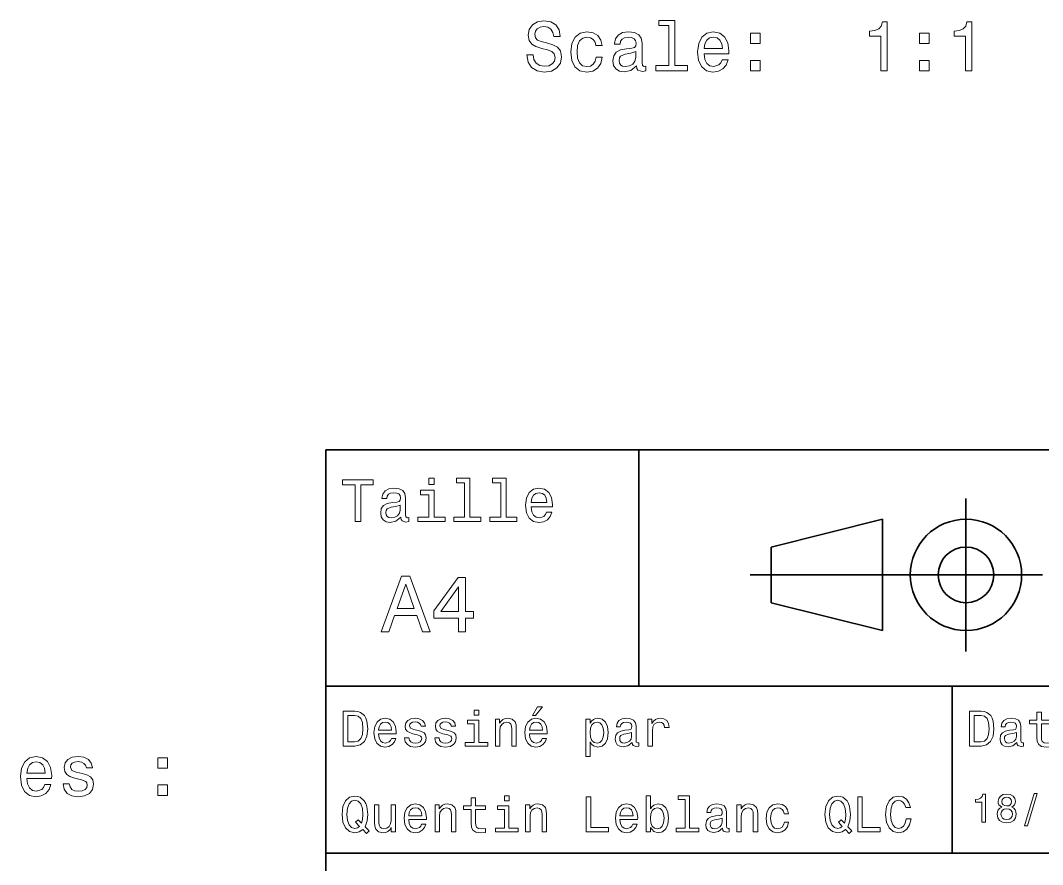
# Model space of a CAD drawing. Extents: x 0 to 297, y 0 to 210.
# Drawn here: x 75 to 148.5, y 40.2 to 100.9 of the extents above; entities that cross this region are included whole.
import ezdxf

# ---------------------------------------------------------------- set-up
doc = ezdxf.new("R2010")
doc.units = 0

msp = doc.modelspace()

# ---------------------------------------------------------------- linework, layer by layer
at = {"color": 7, "lineweight": 35}
for p, q in [((97, 10), (97, 70)), ((97, 70), (287, 70)), ((127.5, 61), (148.5, 61)), ((97, 53), (162, 53)), ((97, 41), (162, 41))]:
    msp.add_line(p, q, dxfattribs=at)
at = {"color": 7, "lineweight": 35, "ltscale": 0.425}
msp.add_line((119.5, 53), (119.5, 70), dxfattribs=at)
at = {"color": 7, "lineweight": 35, "ltscale": 0.275}
msp.add_line((143, 55.5), (143, 66.5), dxfattribs=at)
at = {"color": 7, "lineweight": 35, "ltscale": 0.206155}
for p, q in [((129, 63), (137, 65)), ((137, 57), (129, 59))]:
    msp.add_line(p, q, dxfattribs=at)
at = {"color": 7, "lineweight": 35, "ltscale": 0.2}
msp.add_line((137, 65), (137, 57), dxfattribs=at)
at = {"color": 7, "lineweight": 35, "ltscale": 0.1}
msp.add_line((129, 59), (129, 63), dxfattribs=at)
at = {"color": 7, "lineweight": 35, "ltscale": 0.3}
msp.add_line((142, 41), (142, 53), dxfattribs=at)
at = {"color": 7, "lineweight": 13}
for points in [[(111.889252, 98.397285), (111.430313, 98.397285), (111.531181, 97.862701), (111.78334, 97.46933), (112.171669, 97.2323), (112.696167, 97.146568), (113.215622, 97.227257), (113.603951, 97.449158), (113.851067, 97.797142), (113.941841, 98.256073), (113.866196, 98.669617), (113.654381, 98.936913), (113.31144, 99.113426), (112.852509, 99.244545), (112.459137, 99.34037), (112.201927, 99.451317), (112.055679, 99.612701), (112.010284, 99.864868), (112.055679, 100.091812), (112.186798, 100.263283), (112.388527, 100.379272), (112.665909, 100.419617), (112.948326, 100.369186), (113.170227, 100.233017), (113.316483, 100.006073), (113.387085, 99.698441), (113.846024, 99.698441), (113.846024, 99.708527), (113.765327, 100.182587), (113.528297, 100.535614), (113.155098, 100.757515), (112.65078, 100.83316), (112.196884, 100.757515), (111.843857, 100.5457), (111.616913, 100.217888), (111.536224, 99.794258), (111.601784, 99.416016), (111.793427, 99.158813), (112.096024, 98.987343), (112.509567, 98.856216), (112.918068, 98.740227), (113.225708, 98.629272), (113.412308, 98.467888), (113.477867, 98.205643), (113.417351, 97.938354), (113.261009, 97.736626), (113.023979, 97.610542), (112.716339, 97.570198), (112.373398, 97.625671), (112.111153, 97.787056), (111.944725, 98.049301)], [(121.632767, 100.490227), (121.632767, 97.615585), (120.71994, 97.615585), (120.71994, 97.242386), (122.984352, 97.242386), (122.984352, 97.615585), (122.076569, 97.615585), (122.076569, 100.863426), (120.936798, 100.863426), (120.936798, 100.490227)], [(136.883484, 97.242386), (137.342422, 97.242386), (137.342422, 100.767601), (136.999481, 100.767601), (136.908707, 100.459969), (136.727142, 100.253189), (136.449768, 100.132156), (136.066483, 100.091812), (136.066483, 99.733742), (136.883484, 99.733742)], [(142.955536, 97.242386), (143.414459, 97.242386), (143.414459, 100.767601), (143.071533, 100.767601), (142.980743, 100.459969), (142.799194, 100.253189), (142.52182, 100.132156), (142.138535, 100.091812), (142.138535, 99.733742), (142.955536, 99.733742)], [(116.402939, 99.052902), (116.841698, 99.052902), (116.750923, 99.45636), (116.534065, 99.774086), (116.196167, 99.970772), (115.757408, 100.046417), (115.273254, 99.945557), (114.905098, 99.663132), (114.673111, 99.204201), (114.592422, 98.588928), (114.668068, 97.978699), (114.895012, 97.524803), (115.253082, 97.242386), (115.742279, 97.146568), (116.175995, 97.222214), (116.513885, 97.434029), (116.74588, 97.766884), (116.846741, 98.210686), (116.423111, 98.210686), (116.347466, 97.928268), (116.206253, 97.716446), (116.004524, 97.585327), (115.757408, 97.544983), (115.449768, 97.610542), (115.227867, 97.812271), (115.091698, 98.140083), (115.04631, 98.604057), (115.091698, 99.057945), (115.23291, 99.385757), (115.459854, 99.587486), (115.757408, 99.658089), (116.019653, 99.612701), (116.216339, 99.496712), (116.347466, 99.305069)], [(119.322968, 97.595413), (119.322968, 97.580284), (119.348183, 97.408813), (119.423828, 97.287773), (119.741554, 97.191956), (119.98867, 97.2323), (119.98867, 97.575241), (119.882767, 97.560112), (119.741554, 97.625671), (119.716339, 97.8274), (119.716339, 99.229416), (119.655823, 99.587486), (119.479309, 99.839645), (119.171669, 99.990944), (118.737953, 100.046417), (118.314323, 99.985901), (118.00164, 99.81443), (117.804955, 99.547142), (117.739395, 99.194115), (117.739395, 99.163857), (118.13781, 99.163857), (118.173111, 99.375671), (118.284065, 99.52697), (118.465622, 99.617744), (118.722824, 99.653046), (118.96994, 99.627831), (119.146454, 99.552185), (119.252365, 99.421059), (119.287666, 99.239502), (119.267494, 99.027687), (119.186798, 98.921783), (118.985069, 98.871346), (118.606827, 98.831001), (118.173111, 98.740227), (117.865471, 98.578842), (117.683922, 98.326683), (117.628441, 97.953484), (117.678879, 97.620628), (117.835213, 97.373512), (118.087379, 97.217171), (118.435356, 97.161697), (118.904381, 97.267601)], [(124.174553, 98.467888), (125.949768, 98.467888), (125.954811, 98.67466), (125.874123, 99.254631), (125.652222, 99.688354), (125.299194, 99.9506), (124.83017, 100.046417), (124.371239, 99.945557), (124.018211, 99.663132), (123.791267, 99.204201), (123.710571, 98.599014), (123.786224, 97.978699), (124.013168, 97.524803), (124.361153, 97.242386), (124.815041, 97.146568), (125.208412, 97.212128), (125.531181, 97.383598), (125.768211, 97.65593), (125.904381, 98.019043), (125.465622, 98.019043), (125.37484, 97.817314), (125.243713, 97.666016), (124.870514, 97.544983), (124.583054, 97.600456), (124.366196, 97.77697), (124.224983, 98.06443), (124.174553, 98.452759)], [(127.518211, 99.199158), (128.214172, 99.199158), (128.214172, 99.9506), (127.518211, 99.9506)], [(139.662308, 99.199158), (140.358276, 99.199158), (140.358276, 99.9506), (139.662308, 99.9506)], [(124.174553, 98.841087), (124.230026, 99.189072), (124.366196, 99.446274), (124.572968, 99.602615), (124.845299, 99.658089), (125.112595, 99.602615), (125.319366, 99.446274), (125.44545, 99.189072), (125.490837, 98.841087)], [(119.272537, 98.190514), (119.212013, 97.928268), (119.050636, 97.726532), (118.808556, 97.595413), (118.511009, 97.550026), (118.319366, 97.575241), (118.183197, 97.65593), (118.097466, 97.797142), (118.07225, 97.993828), (118.092422, 98.170341), (118.173111, 98.296417), (118.49588, 98.43763), (118.904381, 98.498146), (119.272537, 98.619186)], [(127.518211, 97.242386), (128.214172, 97.242386), (128.214172, 97.993828), (127.518211, 97.993828)], [(139.662308, 97.242386), (140.358276, 97.242386), (140.358276, 97.993828), (139.662308, 97.993828)], [(99.102303, 64.837173), (99.5, 64.837173), (99.5, 67.47406), (100.407784, 67.47406), (100.407784, 67.837173), (98.190201, 67.837173), (98.190201, 67.47406), (99.102303, 67.47406)], [(104.786743, 67.940918), (104.384727, 67.940918), (104.384727, 67.508644), (104.786743, 67.508644)], [(106.969742, 67.621033), (106.969742, 65.157059), (106.187317, 65.157059), (106.187317, 64.837173), (108.128242, 64.837173), (108.128242, 65.157059), (107.350143, 65.157059), (107.350143, 67.940918), (106.373199, 67.940918), (106.373199, 67.621033)], [(109.572044, 67.621033), (109.572044, 65.157059), (108.789627, 65.157059), (108.789627, 64.837173), (110.730545, 64.837173), (110.730545, 65.157059), (109.952454, 65.157059), (109.952454, 67.940918), (108.975502, 67.940918), (108.975502, 67.621033)], [(102.387611, 65.139771), (102.387611, 65.126801), (102.409225, 64.979828), (102.47406, 64.876076), (102.746399, 64.793945), (102.958214, 64.828529), (102.958214, 65.122475), (102.867432, 65.109505), (102.746399, 65.165703), (102.724785, 65.338615), (102.724785, 66.540344), (102.672913, 66.84726), (102.521614, 67.0634), (102.257927, 67.193085), (101.886169, 67.240631), (101.523056, 67.188759), (101.255043, 67.041786), (101.086456, 66.812675), (101.030258, 66.510086), (101.030258, 66.484146), (101.371758, 66.484146), (101.402016, 66.665703), (101.497116, 66.795387), (101.65274, 66.873199), (101.873199, 66.903458), (102.085014, 66.881844), (102.236313, 66.817001), (102.327087, 66.704605), (102.357346, 66.548988), (102.340057, 66.367432), (102.270897, 66.276657), (102.097984, 66.233429), (101.773773, 66.198845), (101.402016, 66.121033), (101.138329, 65.982704), (100.982712, 65.766571), (100.935158, 65.446686), (100.978386, 65.161385), (101.112389, 64.949562), (101.328529, 64.815559), (101.626801, 64.768013), (102.028816, 64.858788)], [(104.773773, 65.157059), (104.773773, 67.080688), (103.796829, 67.080688), (103.796829, 66.756485), (104.393372, 66.756485), (104.393372, 65.157059), (103.615273, 65.157059), (103.615273, 64.837173), (105.560516, 64.837173), (105.560516, 65.157059)], [(111.750717, 65.887604), (113.272339, 65.887604), (113.276657, 66.064842), (113.207497, 66.561958), (113.017288, 66.933716), (112.714699, 67.158501), (112.312683, 67.240631), (111.919312, 67.154175), (111.616714, 66.912102), (111.422188, 66.51873), (111.353027, 66), (111.41787, 65.4683), (111.612396, 65.079247), (111.91066, 64.837173), (112.299713, 64.755043), (112.636887, 64.811234), (112.913544, 64.958214), (113.116714, 65.191643), (113.233429, 65.502876), (112.857346, 65.502876), (112.779541, 65.329971), (112.667145, 65.200287), (112.34726, 65.096542), (112.100868, 65.144089), (111.914986, 65.295387), (111.793945, 65.541786), (111.750717, 65.874634)], [(111.750717, 66.207489), (111.798271, 66.50576), (111.914986, 66.726219), (112.092216, 66.860229), (112.325653, 66.907776), (112.554756, 66.860229), (112.731987, 66.726219), (112.840057, 66.50576), (112.878967, 66.207489)], [(102.344383, 65.649857), (102.292511, 65.425072), (102.154182, 65.252159), (101.946686, 65.139771), (101.691643, 65.100861), (101.527374, 65.122475), (101.41066, 65.191643), (101.337173, 65.312675), (101.315559, 65.481262), (101.332855, 65.632561), (101.402016, 65.740631), (101.678673, 65.861671), (102.028816, 65.913544), (102.344383, 66.017288)], [(100.982712, 56.9049), (101.51297, 56.9049), (101.933716, 58.080692), (103.530258, 58.080692), (103.951012, 56.9049), (104.492798, 56.9049), (103.028816, 60.910664), (102.440926, 60.910664)], [(102.118156, 58.570606), (102.734871, 60.334293), (103.351585, 58.570606)], [(106.521614, 56.9049), (107.040344, 56.9049), (107.040344, 57.896255), (107.610954, 57.896255), (107.610954, 58.357349), (107.040344, 58.357349), (107.040344, 60.818443), (106.515854, 60.818443), (104.763687, 58.403458), (104.763687, 57.896255), (106.521614, 57.896255)], [(105.247841, 58.357349), (106.521614, 60.149857), (106.521614, 58.357349)], [(111.84726, 50.88797), (112.059799, 50.88797), (112.560516, 51.500362), (112.207489, 51.500362)], [(99.080688, 51.190563), (98.248558, 51.190563), (98.248558, 48.690563), (99.080688, 48.690563), (99.473343, 48.769814), (99.765129, 49.011169), (99.945244, 49.40382), (100.010086, 49.940563), (99.952446, 50.488113), (99.880402, 50.70425), (99.779541, 50.877163), (99.487755, 51.111313), (99.296829, 51.168949)], [(99.055473, 50.891571), (99.329254, 50.837536), (99.516571, 50.671829), (99.628242, 50.376442), (99.664268, 49.940563), (99.624641, 49.519093), (99.51297, 49.223705), (99.322044, 49.047192), (99.055473, 48.989555), (98.583572, 48.989555), (98.583572, 50.891571)], [(100.784584, 49.565922), (102.052597, 49.565922), (102.056198, 49.713619), (101.998558, 50.127884), (101.840057, 50.437683), (101.587898, 50.625), (101.252884, 50.693443), (100.925072, 50.621399), (100.672913, 50.41967), (100.510803, 50.091862), (100.453171, 49.659584), (100.507202, 49.216499), (100.669312, 48.892292), (100.91787, 48.690563), (101.242073, 48.62212), (101.523056, 48.668949), (101.753601, 48.791428), (101.922913, 48.98595), (102.020172, 49.245319), (101.706772, 49.245319), (101.64193, 49.101227), (101.548271, 48.993156), (101.2817, 48.9067), (101.07637, 48.946327), (100.921471, 49.072407), (100.820602, 49.27774), (100.784584, 49.555115)], [(103.623199, 49.818085), (103.317001, 49.890129), (103.090057, 49.972984), (103.014412, 50.142292), (103.036026, 50.261169), (103.111671, 50.347622), (103.234146, 50.401657), (103.41066, 50.423271), (103.579971, 50.401657), (103.713257, 50.336815), (103.799713, 50.239555), (103.835732, 50.109871), (104.145531, 50.109871), (104.145531, 50.117077), (104.091499, 50.351227), (103.943802, 50.534943), (103.713257, 50.650219), (103.41066, 50.693443), (103.104469, 50.650219), (102.881126, 50.531342), (102.740631, 50.354828), (102.697403, 50.131485), (102.729828, 49.915348), (102.830688, 49.76405), (102.996399, 49.655983), (103.237755, 49.580334), (103.590775, 49.493877), (103.806915, 49.40382), (103.864555, 49.331772), (103.886169, 49.223705), (103.853745, 49.09042), (103.767288, 48.989555), (103.626801, 48.924713), (103.439484, 48.903099), (103.241356, 48.924713), (103.09726, 49.000362), (103, 49.122841), (102.960373, 49.292149), (102.654175, 49.292149), (102.704613, 49.003963), (102.852303, 48.795029), (103.086456, 48.668949), (103.41066, 48.62212), (103.749283, 48.668949), (103.997841, 48.795029), (104.149139, 48.996758), (104.203171, 49.259727), (104.163544, 49.486671), (104.051872, 49.641571), (103.868156, 49.742435)], [(105.791786, 49.818085), (105.485588, 49.890129), (105.258644, 49.972984), (105.182999, 50.142292), (105.204613, 50.261169), (105.280258, 50.347622), (105.40274, 50.401657), (105.579254, 50.423271), (105.748558, 50.401657), (105.881844, 50.336815), (105.9683, 50.239555), (106.004326, 50.109871), (106.314117, 50.109871), (106.314117, 50.117077), (106.260086, 50.351227), (106.112396, 50.534943), (105.881844, 50.650219), (105.579254, 50.693443), (105.273056, 50.650219), (105.049713, 50.531342), (104.909225, 50.354828), (104.865997, 50.131485), (104.898415, 49.915348), (104.999283, 49.76405), (105.164986, 49.655983), (105.406342, 49.580334), (105.759369, 49.493877), (105.975502, 49.40382), (106.033142, 49.331772), (106.054756, 49.223705), (106.022339, 49.09042), (105.935883, 48.989555), (105.795387, 48.924713), (105.60807, 48.903099), (105.409943, 48.924713), (105.265854, 49.000362), (105.168587, 49.122841), (105.12896, 49.292149), (104.822769, 49.292149), (104.873199, 49.003963), (105.020897, 48.795029), (105.255043, 48.668949), (105.579254, 48.62212), (105.91787, 48.668949), (106.166428, 48.795029), (106.317726, 48.996758), (106.371758, 49.259727), (106.33213, 49.486671), (106.220459, 49.641571), (106.036743, 49.742435)], [(107.992798, 51.27702), (107.657784, 51.27702), (107.657784, 50.916786), (107.992798, 50.916786)], [(109.181557, 48.690563), (109.498558, 48.690563), (109.498558, 49.807278), (109.530983, 50.063042), (109.635445, 50.250362), (109.797546, 50.365635), (110.013687, 50.408863), (110.1866, 50.372841), (110.29467, 50.275578), (110.348701, 50.113472), (110.366714, 49.897335), (110.366714, 48.690563), (110.683716, 48.690563), (110.683716, 49.962177), (110.669312, 50.217941), (110.604469, 50.430477), (110.39193, 50.625), (110.060516, 50.693443), (109.876801, 50.668228), (109.721901, 50.599785), (109.588615, 50.484512), (109.484146, 50.329613), (109.484146, 50.625), (109.181557, 50.625)], [(111.627518, 49.565922), (112.895531, 49.565922), (112.899132, 49.713619), (112.841499, 50.127884), (112.682999, 50.437683), (112.430832, 50.625), (112.095825, 50.693443), (111.768013, 50.621399), (111.515854, 50.41967), (111.353745, 50.091862), (111.296112, 49.659584), (111.350143, 49.216499), (111.512245, 48.892292), (111.760803, 48.690563), (112.085014, 48.62212), (112.365997, 48.668949), (112.596542, 48.791428), (112.765854, 48.98595), (112.863113, 49.245319), (112.549713, 49.245319), (112.484871, 49.101227), (112.391212, 48.993156), (112.124641, 48.9067), (111.919312, 48.946327), (111.764412, 49.072407), (111.663544, 49.27774), (111.627518, 49.555115)], [(115.986313, 50.326012), (115.986313, 50.625), (115.669312, 50.625), (115.669312, 47.941284), (115.986313, 47.941284), (115.986313, 48.98595), (116.097984, 48.816643), (116.22406, 48.704971), (116.541069, 48.62212), (116.843658, 48.690563), (117.081413, 48.895893), (117.236313, 49.2201), (117.293945, 49.659584), (117.236313, 50.095463), (117.081413, 50.41967), (116.843658, 50.621399), (116.541069, 50.693443), (116.368156, 50.671829), (116.220459, 50.603386), (116.094383, 50.488113)], [(119.005043, 48.942726), (119.005043, 48.931919), (119.023056, 48.809441), (119.077087, 48.722984), (119.304031, 48.654541), (119.480545, 48.683357), (119.480545, 48.928314), (119.4049, 48.917507), (119.304031, 48.96434), (119.286026, 49.108429), (119.286026, 50.109871), (119.242798, 50.365635), (119.116714, 50.54575), (118.896973, 50.65382), (118.587173, 50.693443), (118.284584, 50.650219), (118.061241, 50.52774), (117.920746, 50.336815), (117.873917, 50.084656), (117.873917, 50.063042), (118.158501, 50.063042), (118.183716, 50.21434), (118.26297, 50.322407), (118.392654, 50.387249), (118.57637, 50.412464), (118.752884, 50.394455), (118.878967, 50.34042), (118.954613, 50.246758), (118.979828, 50.117077), (118.965416, 49.965778), (118.907784, 49.890129), (118.763687, 49.854107), (118.493515, 49.825291), (118.183716, 49.760448), (117.963974, 49.645176), (117.834297, 49.465057), (117.79467, 49.19849), (117.830688, 48.960735), (117.942368, 48.784222), (118.122482, 48.67255), (118.37104, 48.632927), (118.706055, 48.708576)], [(120.143372, 48.690563), (120.460373, 48.690563), (120.460373, 49.796471), (120.492798, 50.063042), (120.590057, 50.253963), (120.748558, 50.369236), (120.961098, 50.408863), (121.119598, 50.383648), (121.238472, 50.3116), (121.310516, 50.189121), (121.335739, 50.023415), (121.656342, 50.023415), (121.613113, 50.315205), (121.49424, 50.524136), (121.296112, 50.650219), (121.02594, 50.693443), (120.842224, 50.664627), (120.683716, 50.592579), (120.543228, 50.4701), (120.431557, 50.304398), (120.431557, 50.625), (120.143372, 50.625)], [(144.080688, 51.190563), (143.248566, 51.190563), (143.248566, 48.690563), (144.080688, 48.690563), (144.473343, 48.769814), (144.765137, 49.011169), (144.945251, 49.40382), (145.010086, 49.940563), (144.952454, 50.488113), (144.880402, 50.70425), (144.779541, 50.877163), (144.487747, 51.111313), (144.296829, 51.168949)], [(144.055481, 50.891571), (144.329254, 50.837536), (144.516571, 50.671829), (144.628235, 50.376442), (144.664261, 49.940563), (144.624634, 49.519093), (144.51297, 49.223705), (144.322052, 49.047192), (144.055481, 48.989555), (143.583572, 48.989555), (143.583572, 50.891571)], [(146.656342, 48.942726), (146.656342, 48.931919), (146.674347, 48.809441), (146.728394, 48.722984), (146.955338, 48.654541), (147.131851, 48.683357), (147.131851, 48.928314), (147.056198, 48.917507), (146.955338, 48.96434), (146.937317, 49.108429), (146.937317, 50.109871), (146.894089, 50.365635), (146.768005, 50.54575), (146.548264, 50.65382), (146.23848, 50.693443), (145.935883, 50.650219), (145.71254, 50.52774), (145.572052, 50.336815), (145.525223, 50.084656), (145.525223, 50.063042), (145.809799, 50.063042), (145.835022, 50.21434), (145.914261, 50.322407), (146.043945, 50.387249), (146.227661, 50.412464), (146.404175, 50.394455), (146.530258, 50.34042), (146.605911, 50.246758), (146.631119, 50.117077), (146.616714, 49.965778), (146.559082, 49.890129), (146.414978, 49.854107), (146.144806, 49.825291), (145.835022, 49.760448), (145.61528, 49.645176), (145.485596, 49.465057), (145.445969, 49.19849), (145.481995, 48.960735), (145.593658, 48.784222), (145.773773, 48.67255), (146.022339, 48.632927), (146.357346, 48.708576)], [(148.100861, 50.289986), (148.100861, 49.320965), (148.122482, 49.007565), (148.223343, 48.791428), (148.425079, 48.665348), (148.767288, 48.62212), (149.141937, 48.640129), (149.141937, 48.913906), (148.868149, 48.892292), (148.619598, 48.921112), (148.486313, 49.011169), (148.42868, 49.162464), (148.417862, 49.375), (148.417862, 50.289986), (149.141937, 50.289986), (149.141937, 50.560158), (148.417862, 50.560158), (148.417862, 51.125721), (148.100861, 51.125721), (148.100861, 50.560158), (147.553314, 50.560158), (147.553314, 50.289986)], [(100.784584, 49.832493), (100.824211, 50.081055), (100.921471, 50.264771), (101.069168, 50.376442), (101.263687, 50.416069), (101.454613, 50.376442), (101.602303, 50.264771), (101.69236, 50.081055), (101.724785, 49.832493)], [(107.981987, 48.957134), (107.981987, 50.560158), (107.16787, 50.560158), (107.16787, 50.289986), (107.664986, 50.289986), (107.664986, 48.957134), (107.016571, 48.957134), (107.016571, 48.690563), (108.637611, 48.690563), (108.637611, 48.957134)], [(111.627518, 49.832493), (111.667145, 50.081055), (111.764412, 50.264771), (111.912102, 50.376442), (112.106628, 50.416069), (112.297546, 50.376442), (112.445244, 50.264771), (112.535301, 50.081055), (112.567726, 49.832493)], [(116.48703, 48.9067), (116.274498, 48.953533), (116.119598, 49.097622), (116.022339, 49.331772), (115.989914, 49.659584), (116.022339, 49.983791), (116.119598, 50.217941), (116.274498, 50.358429), (116.48703, 50.408863), (116.681557, 50.358429), (116.836456, 50.21434), (116.933716, 49.98019), (116.969742, 49.659584), (116.933716, 49.335377), (116.836456, 49.097622), (116.681557, 48.953533)], [(118.969025, 49.367798), (118.925797, 49.180477), (118.810516, 49.036385), (118.637611, 48.942726), (118.425072, 48.910305), (118.288185, 48.928314), (118.190926, 48.98595), (118.129684, 49.086815), (118.111671, 49.227306), (118.126083, 49.353386), (118.183716, 49.443443), (118.414268, 49.544312), (118.706055, 49.587536), (118.969025, 49.673992)], [(146.620316, 49.367798), (146.577087, 49.180477), (146.461823, 49.036385), (146.28891, 48.942726), (146.07637, 48.910305), (145.939484, 48.928314), (145.842224, 48.98595), (145.780975, 49.086815), (145.76297, 49.227306), (145.777374, 49.353386), (145.835022, 49.443443), (146.065567, 49.544312), (146.357346, 49.587536), (146.620316, 49.673992)], [(75.510803, 46.368877), (77.286011, 46.368877), (77.291061, 46.575649), (77.210365, 47.155621), (76.988464, 47.589336), (76.635437, 47.851585), (76.16642, 47.947407), (75.707489, 47.846542), (75.354462, 47.564121), (75.127518, 47.105186), (75.046822, 46.5), (75.122467, 45.879684), (75.349411, 45.425793), (75.697403, 45.143372), (76.151291, 45.04755), (76.544662, 45.113113), (76.867432, 45.28458), (77.104462, 45.556915), (77.240631, 45.920029), (76.801865, 45.920029), (76.71109, 45.7183), (76.579964, 45.567001), (76.206764, 45.445965), (75.919296, 45.501442), (75.702438, 45.677956), (75.561234, 45.965416), (75.510803, 46.353745)], [(79.484863, 46.721901), (79.056183, 46.822765), (78.738464, 46.938759), (78.632553, 47.175793), (78.662811, 47.34222), (78.768723, 47.463257), (78.940193, 47.538906), (79.187309, 47.569164), (79.424347, 47.538906), (79.610947, 47.448128), (79.731979, 47.311958), (79.78241, 47.130402), (80.216125, 47.130402), (80.216125, 47.140491), (80.14048, 47.4683), (79.933708, 47.725506), (79.610947, 47.886887), (79.187309, 47.947407), (78.758636, 47.886887), (78.445953, 47.720459), (78.249268, 47.473343), (78.188751, 47.160664), (78.234146, 46.85807), (78.375351, 46.646252), (78.607338, 46.494957), (78.945236, 46.38905), (79.439468, 46.268013), (79.742065, 46.14193), (79.822754, 46.041065), (79.853012, 45.889771), (79.807632, 45.703171), (79.686592, 45.561958), (79.489906, 45.47118), (79.227661, 45.440922), (78.950279, 45.47118), (78.74855, 45.577087), (78.612381, 45.748558), (78.556908, 45.985592), (78.128235, 45.985592), (78.198837, 45.582134), (78.405609, 45.289627), (78.733421, 45.113113), (79.187309, 45.04755), (79.661377, 45.113113), (80.009354, 45.289627), (80.221176, 45.572044), (80.296822, 45.940201), (80.241348, 46.257923), (80.085007, 46.474785), (79.827805, 46.615993)], [(84.926506, 47.100143), (85.622467, 47.100143), (85.622467, 47.851585), (84.926506, 47.851585)], [(75.510803, 46.742073), (75.566269, 47.090057), (75.702438, 47.347263), (75.90921, 47.503601), (76.181549, 47.559078), (76.448837, 47.503601), (76.655609, 47.347263), (76.781693, 47.090057), (76.82708, 46.742073)], [(84.926506, 45.143372), (85.622467, 45.143372), (85.622467, 45.894814), (84.926506, 45.894814)], [(99.642654, 42.685879), (99.916428, 42.401295), (100.107346, 42.592216), (99.811958, 42.894814), (99.963257, 43.305473), (100.010086, 43.780979), (99.941643, 44.339336), (99.862389, 44.56628), (99.757927, 44.753601), (99.46254, 45.009365), (99.282417, 45.074207), (99.084297, 45.099422), (98.702446, 45.009365), (98.41066, 44.757202), (98.223343, 44.342937), (98.158501, 43.780979), (98.223343, 43.219021), (98.407059, 42.804756), (98.698845, 42.548992), (99.084297, 42.462536), (99.397697, 42.520172)], [(107.438042, 44.130402), (107.438042, 43.161381), (107.459656, 42.84798), (107.560516, 42.631844), (107.762245, 42.505764), (108.104469, 42.462536), (108.479111, 42.480545), (108.479111, 42.754322), (108.20533, 42.732708), (107.956772, 42.761528), (107.823486, 42.851585), (107.765854, 43.00288), (107.755043, 43.215416), (107.755043, 44.130402), (108.479111, 44.130402), (108.479111, 44.400574), (107.755043, 44.400574), (107.755043, 44.966137), (107.438042, 44.966137), (107.438042, 44.400574), (106.890488, 44.400574), (106.890488, 44.130402)], [(110.161385, 45.117435), (109.82637, 45.117435), (109.82637, 44.757202), (110.161385, 44.757202)], [(115.701729, 42.530979), (117.308357, 42.530979), (117.308357, 42.833572), (116.033142, 42.833572), (116.033142, 45.030979), (115.701729, 45.030979)], [(120.323486, 42.829971), (120.55764, 42.552593), (120.878242, 42.462536), (121.18084, 42.530979), (121.422195, 42.736309), (121.573486, 43.064121), (121.631126, 43.5), (121.573486, 43.935879), (121.418587, 44.260086), (121.18084, 44.461815), (120.878242, 44.533859), (120.561241, 44.440201), (120.431557, 44.324928), (120.323486, 44.170029), (120.323486, 45.117435), (120.006485, 45.117435), (120.006485, 42.530979), (120.323486, 42.530979)], [(122.823486, 44.850864), (122.823486, 42.79755), (122.171471, 42.79755), (122.171471, 42.530979), (123.78891, 42.530979), (123.78891, 42.79755), (123.140488, 42.79755), (123.140488, 45.117435), (122.32637, 45.117435), (122.32637, 44.850864)], [(134.340057, 42.685879), (134.613831, 42.401295), (134.804764, 42.592216), (134.509369, 42.894814), (134.660675, 43.305473), (134.707489, 43.780979), (134.639053, 44.339336), (134.559799, 44.56628), (134.455338, 44.753601), (134.159943, 45.009365), (133.979828, 45.074207), (133.781708, 45.099422), (133.399857, 45.009365), (133.108078, 44.757202), (132.920746, 44.342937), (132.855911, 43.780979), (132.920746, 43.219021), (133.104462, 42.804756), (133.396255, 42.548992), (133.781708, 42.462536), (134.095108, 42.520172)], [(135.219025, 42.530979), (136.825653, 42.530979), (136.825653, 42.833572), (135.55043, 42.833572), (135.55043, 45.030979), (135.219025, 45.030979)], [(138.702454, 43.460373), (138.630402, 43.15778), (138.511536, 42.941643), (138.345825, 42.808357), (138.151306, 42.765129), (137.917145, 42.829971), (137.733429, 43.024494), (137.610962, 43.341499), (137.57132, 43.780979), (137.610962, 44.216858), (137.729828, 44.537464), (137.913544, 44.731987), (138.151306, 44.80043), (138.324219, 44.764408), (138.471909, 44.663544), (138.587173, 44.501442), (138.666428, 44.278099), (139.008652, 44.278099), (138.900574, 44.620316), (138.713257, 44.879681), (138.457489, 45.041786), (138.151306, 45.099422), (137.769455, 45.009365), (137.477661, 44.757202), (137.290344, 44.342937), (137.22551, 43.780979), (137.290344, 43.219021), (137.477661, 42.804756), (137.769455, 42.548992), (138.151306, 42.462536), (138.486313, 42.530979), (138.756485, 42.721901), (138.947403, 43.035301), (139.048279, 43.460373)], [(144.14122, 43.224785), (144.403458, 43.224785), (144.403458, 45.239193), (144.207504, 45.239193), (144.155624, 45.0634), (144.05188, 44.945248), (143.893372, 44.876083), (143.674362, 44.853027), (143.674362, 44.648415), (144.14122, 44.648415)], [(145.570602, 44.302593), (145.42363, 44.221905), (145.322769, 44.109512), (145.259369, 43.9683), (145.239197, 43.798271), (145.285309, 43.541786), (145.417877, 43.342941), (145.634003, 43.216141), (145.927963, 43.167149), (146.219025, 43.216141), (146.435165, 43.342941), (146.567734, 43.541786), (146.616714, 43.798271), (146.593658, 43.9683), (146.533142, 44.109512), (146.429398, 44.221905), (146.285309, 44.302593), (146.400574, 44.371758), (146.481277, 44.466858), (146.530258, 44.582134), (146.547562, 44.723343), (146.50145, 44.927956), (146.380402, 45.09222), (146.184448, 45.198849), (145.927963, 45.239193), (145.668594, 45.198849), (145.472626, 45.09222), (145.348709, 44.927956), (145.305481, 44.723343), (145.319885, 44.582134), (145.368881, 44.466858)], [(145.579254, 44.700291), (145.60231, 44.827091), (145.671478, 44.925072), (145.780991, 44.985592), (145.927963, 45.008648), (146.072052, 44.985592), (146.181564, 44.925072), (146.250732, 44.827091), (146.276657, 44.700291), (146.250732, 44.570606), (146.181564, 44.469742), (146.072052, 44.403458), (145.927963, 44.383286), (145.780991, 44.406342), (145.671478, 44.469742), (145.60231, 44.570606)], [(147.213257, 42.956772), (147.412109, 42.956772), (148.109512, 45.279541), (147.907791, 45.279541)], [(99.415703, 42.916428), (99.260803, 42.801151), (99.084297, 42.765129), (98.850143, 42.829971), (98.666428, 43.024494), (98.543945, 43.341499), (98.504326, 43.780979), (98.543945, 44.216858), (98.662827, 44.537464), (98.846542, 44.731987), (99.084297, 44.80043), (99.318443, 44.731987), (99.502159, 44.533859), (99.62104, 44.213257), (99.664268, 43.780979), (99.631844, 43.406338), (99.5634, 43.150578), (99.329254, 43.395531), (99.134727, 43.211815)], [(101.998558, 44.465416), (101.681557, 44.465416), (101.681557, 43.348701), (101.645531, 43.089336), (101.541069, 42.902016), (101.37896, 42.786743), (101.166428, 42.750721), (100.997116, 42.779537), (100.889046, 42.865993), (100.827812, 43.013687), (100.8134, 43.222622), (100.8134, 44.465416), (100.496399, 44.465416), (100.496399, 43.193802), (100.507202, 42.938038), (100.575645, 42.725502), (100.784584, 42.530979), (101.119598, 42.462536), (101.299713, 42.487751), (101.454613, 42.552593), (101.587898, 42.664265), (101.695969, 42.826366), (101.695969, 42.530979), (101.998558, 42.530979)], [(102.953171, 43.406338), (104.221184, 43.406338), (104.224785, 43.554035), (104.167145, 43.9683), (104.008644, 44.278099), (103.756485, 44.465416), (103.421471, 44.533859), (103.093658, 44.461815), (102.841499, 44.260086), (102.679398, 43.932278), (102.621758, 43.5), (102.675797, 43.056915), (102.837898, 42.732708), (103.086456, 42.530979), (103.41066, 42.462536), (103.691643, 42.509365), (103.922188, 42.631844), (104.091499, 42.826366), (104.188759, 43.085735), (103.875359, 43.085735), (103.810516, 42.941643), (103.716858, 42.833572), (103.450287, 42.747116), (103.244957, 42.786743), (103.090057, 42.912823), (102.989197, 43.118156), (102.953171, 43.395531)], [(102.953171, 43.672909), (102.992798, 43.921471), (103.090057, 44.105186), (103.237755, 44.216858), (103.432274, 44.256485), (103.623199, 44.216858), (103.770897, 44.105186), (103.860954, 43.921471), (103.893372, 43.672909)], [(104.844383, 42.530979), (105.161385, 42.530979), (105.161385, 43.647694), (105.193802, 43.903458), (105.298271, 44.090778), (105.460373, 44.206051), (105.676514, 44.249279), (105.849426, 44.213257), (105.957497, 44.115993), (106.011528, 43.953888), (106.029541, 43.737751), (106.029541, 42.530979), (106.346542, 42.530979), (106.346542, 43.802593), (106.33213, 44.058357), (106.267288, 44.270893), (106.054756, 44.465416), (105.723343, 44.533859), (105.539627, 44.508644), (105.384727, 44.440201), (105.251442, 44.324928), (105.146973, 44.170029), (105.146973, 44.465416), (104.844383, 44.465416)], [(110.150574, 42.79755), (110.150574, 44.400574), (109.336456, 44.400574), (109.336456, 44.130402), (109.833572, 44.130402), (109.833572, 42.79755), (109.185158, 42.79755), (109.185158, 42.530979), (110.806198, 42.530979), (110.806198, 42.79755)], [(111.350143, 42.530979), (111.667145, 42.530979), (111.667145, 43.647694), (111.69957, 43.903458), (111.804031, 44.090778), (111.966141, 44.206051), (112.182274, 44.249279), (112.355186, 44.213257), (112.463257, 44.115993), (112.517288, 43.953888), (112.535301, 43.737751), (112.535301, 42.530979), (112.852303, 42.530979), (112.852303, 43.802593), (112.837898, 44.058357), (112.773056, 44.270893), (112.560516, 44.465416), (112.229103, 44.533859), (112.045387, 44.508644), (111.890488, 44.440201), (111.757202, 44.324928), (111.65274, 44.170029), (111.65274, 44.465416), (111.350143, 44.465416)], [(118.133286, 43.406338), (119.401299, 43.406338), (119.4049, 43.554035), (119.34726, 43.9683), (119.188766, 44.278099), (118.9366, 44.465416), (118.601585, 44.533859), (118.273773, 44.461815), (118.021614, 44.260086), (117.859512, 43.932278), (117.801872, 43.5), (117.855911, 43.056915), (118.018013, 42.732708), (118.266571, 42.530979), (118.590775, 42.462536), (118.871758, 42.509365), (119.10231, 42.631844), (119.271614, 42.826366), (119.368881, 43.085735), (119.055481, 43.085735), (118.990631, 42.941643), (118.896973, 42.833572), (118.630402, 42.747116), (118.425072, 42.786743), (118.270172, 42.912823), (118.169312, 43.118156), (118.133286, 43.395531)], [(118.133286, 43.672909), (118.172913, 43.921471), (118.270172, 44.105186), (118.41787, 44.216858), (118.612396, 44.256485), (118.803314, 44.216858), (118.951012, 44.105186), (119.041069, 43.921471), (119.073486, 43.672909)], [(121.306915, 43.5), (121.270897, 43.175793), (121.17363, 42.938038), (121.018738, 42.793949), (120.824211, 42.747116), (120.611671, 42.793949), (120.456772, 42.938038), (120.359512, 43.172188), (120.327087, 43.5), (120.359512, 43.824207), (120.456772, 44.058357), (120.611671, 44.198845), (120.824211, 44.249279), (121.018738, 44.198845), (121.17363, 44.054756), (121.270897, 43.820606)], [(125.510811, 42.783142), (125.510811, 42.772335), (125.528824, 42.649857), (125.582855, 42.5634), (125.809799, 42.494957), (125.986313, 42.523773), (125.986313, 42.76873), (125.910667, 42.757923), (125.809799, 42.804756), (125.791794, 42.948845), (125.791794, 43.950287), (125.748566, 44.206051), (125.622482, 44.386166), (125.40274, 44.494236), (125.092941, 44.533859), (124.790344, 44.490635), (124.567001, 44.368156), (124.426514, 44.177231), (124.379684, 43.925072), (124.379684, 43.903458), (124.664268, 43.903458), (124.689484, 44.054756), (124.768738, 44.162823), (124.898422, 44.227665), (125.082138, 44.25288), (125.258652, 44.234871), (125.384727, 44.180836), (125.460381, 44.087173), (125.485596, 43.957493), (125.471184, 43.806194), (125.413544, 43.730545), (125.269455, 43.694523), (124.999283, 43.665707), (124.689484, 43.600864), (124.469742, 43.485592), (124.340057, 43.305473), (124.300438, 43.038906), (124.336456, 42.801151), (124.448128, 42.624638), (124.628242, 42.512966), (124.876801, 42.473343), (125.211823, 42.548992)], [(126.530266, 42.530979), (126.847267, 42.530979), (126.847267, 43.647694), (126.879684, 43.903458), (126.984154, 44.090778), (127.146255, 44.206051), (127.362396, 44.249279), (127.535309, 44.213257), (127.643372, 44.115993), (127.697411, 43.953888), (127.715424, 43.737751), (127.715424, 42.530979), (128.032425, 42.530979), (128.032425, 43.802593), (128.018021, 44.058357), (127.953171, 44.270893), (127.740639, 44.465416), (127.409225, 44.533859), (127.22551, 44.508644), (127.07061, 44.440201), (126.937325, 44.324928), (126.832855, 44.170029), (126.832855, 44.465416), (126.530266, 44.465416)], [(129.930847, 43.824207), (130.244232, 43.824207), (130.179398, 44.112392), (130.024506, 44.339336), (129.783142, 44.479828), (129.469742, 44.533859), (129.123932, 44.461815), (128.860962, 44.260086), (128.695251, 43.932278), (128.637619, 43.492794), (128.69165, 43.056915), (128.853745, 42.732708), (129.109512, 42.530979), (129.458939, 42.462536), (129.768738, 42.516571), (130.010086, 42.667866), (130.175797, 42.905621), (130.247849, 43.222622), (129.945251, 43.222622), (129.89122, 43.020893), (129.790344, 42.869595), (129.646255, 42.775936), (129.469742, 42.747116), (129.25, 42.793949), (129.091507, 42.938038), (128.994247, 43.172188), (128.961823, 43.503601), (128.994247, 43.827808), (129.095108, 44.061958), (129.257202, 44.206051), (129.469742, 44.256485), (129.657059, 44.224064), (129.797562, 44.141209), (129.89122, 44.004322)], [(134.113113, 42.916428), (133.958221, 42.801151), (133.781708, 42.765129), (133.547546, 42.829971), (133.363831, 43.024494), (133.241364, 43.341499), (133.201736, 43.780979), (133.241364, 44.216858), (133.360229, 44.537464), (133.543945, 44.731987), (133.781708, 44.80043), (134.015854, 44.731987), (134.19957, 44.533859), (134.318451, 44.213257), (134.361679, 43.780979), (134.329254, 43.406338), (134.260803, 43.150578), (134.026657, 43.395531), (133.832138, 43.211815)], [(145.515854, 43.804035), (145.541794, 43.956772), (145.625366, 44.072048), (145.755051, 44.146976), (145.927963, 44.172913), (146.097992, 44.146976), (146.227676, 44.072048), (146.311249, 43.956772), (146.340057, 43.804035), (146.311249, 43.639771), (146.227676, 43.51585), (146.097992, 43.435158), (145.927963, 43.409222), (145.755051, 43.435158), (145.625366, 43.51585), (145.541794, 43.639771)], [(125.474785, 43.208214), (125.431557, 43.020893), (125.316284, 42.876801), (125.143372, 42.783142), (124.93084, 42.750721), (124.793953, 42.76873), (124.696686, 42.826366), (124.635452, 42.927231), (124.617439, 43.067722), (124.631851, 43.193802), (124.689484, 43.283859), (124.920029, 43.384727), (125.211823, 43.427952), (125.474785, 43.514408)]]:
    msp.add_lwpolyline(points, close=True, dxfattribs=at)
at = {"color": 7, "lineweight": 35}
for radius in [4, 2]:
    msp.add_circle((143, 61), radius, dxfattribs=at)

doc.saveas('drawing.dxf')
